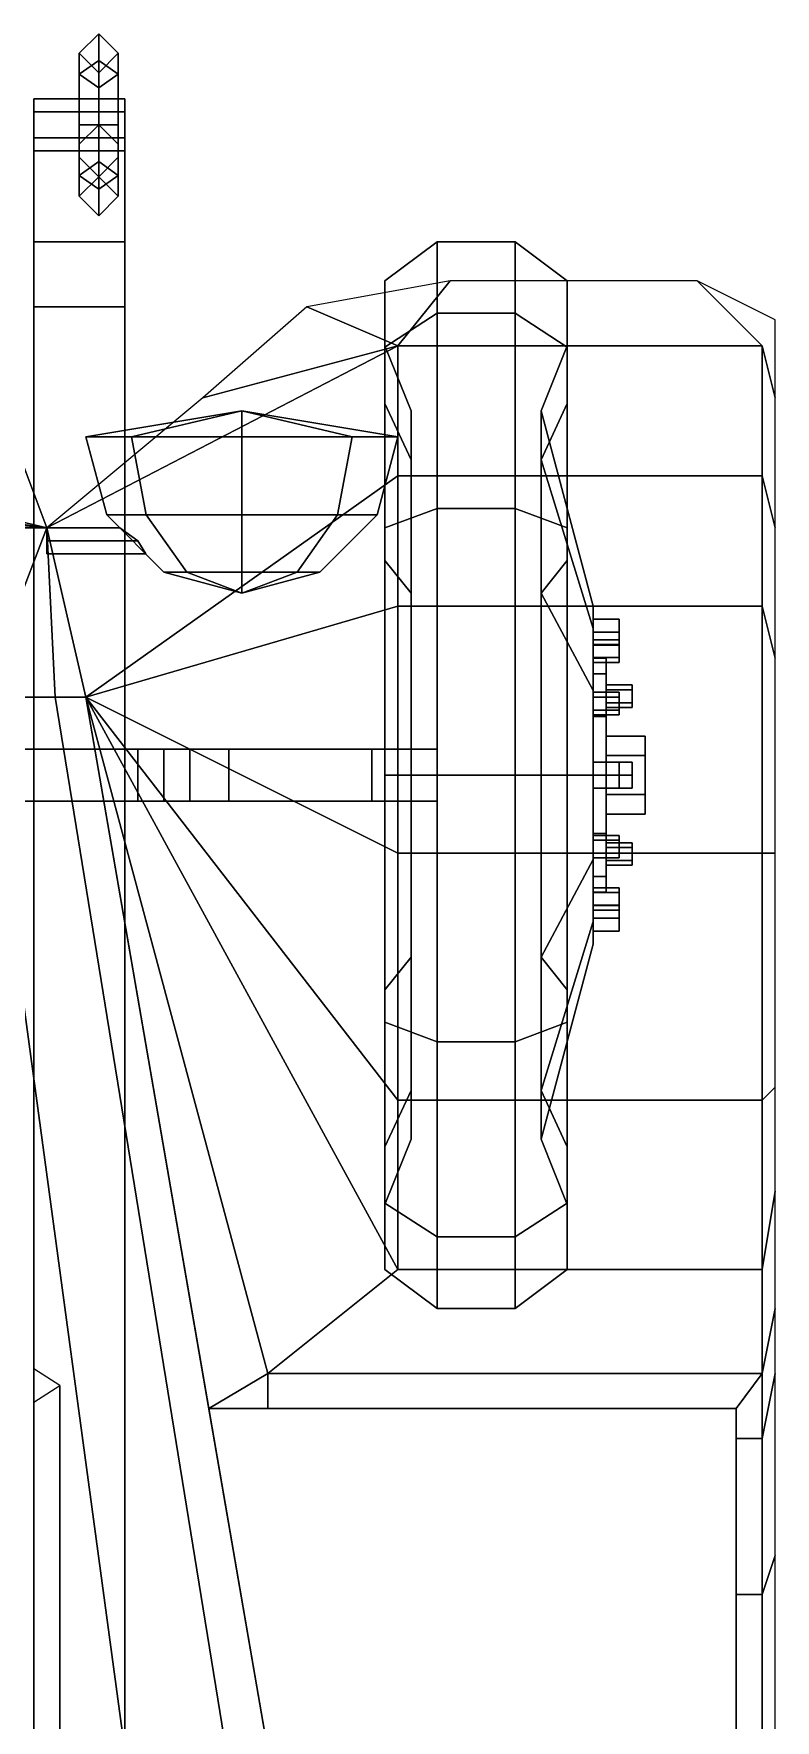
# Model space of a CAD drawing. Header units: millimetres. Extents: x -0.9 to 1, y -2.1 to 9.
# Drawn here: x 0.27 to 0.84, y 0.693 to 1.99 of the extents above; entities that cross this region are included whole.
import ezdxf

# ---------------------------------------------------------------- set-up
doc = ezdxf.new("R2010")
doc.units = ezdxf.units.MM
for name, color, linetype in [('fenders', 6, 'Continuous'), ('frame', 5, 'Continuous'), ('wheels', 2, 'Continuous')]:
    doc.layers.add(name, color=color, linetype=linetype)

msp = doc.modelspace()

# ---------------------------------------------------------------- linework, layer by layer
for points in [[(0.3451, 1.68, 0.8751), (0.31, 1.68, 0.96), (0.43, 1.7, 0.96)], [(0.31, 1.68, 0.96), (0.3451, 1.68, 1.0449), (0.43, 1.7, 0.96)], [(0.43, 1.68, 0.84), (0.3451, 1.68, 0.8751), (0.43, 1.7, 0.96)], [(0.3451, 1.68, 1.0449), (0.43, 1.68, 1.08), (0.43, 1.7, 0.96)], [(0.55, 1.68, 0.96), (0.5149, 1.68, 0.8751), (0.43, 1.7, 0.96)], [(0.5149, 1.68, 0.8751), (0.43, 1.68, 0.84), (0.43, 1.7, 0.96)], [(0.43, 1.68, 1.08), (0.5149, 1.68, 1.0449), (0.43, 1.7, 0.96)], [(0.5149, 1.68, 1.0449), (0.55, 1.68, 0.96), (0.43, 1.7, 0.96)], [(0.25, 1.69, 0.58), (0.25, 1.69, 0.68), (0.28, 1.61, 0.68), (0.28, 1.61, 0.58)], [(0.3261, 1.62, 0.96), (0.31, 1.68, 0.96), (0.3451, 1.68, 0.8751), (0.3565, 1.62, 0.8865)], [(0.3565, 1.62, 1.0335), (0.3451, 1.68, 1.0449), (0.31, 1.68, 0.96), (0.3261, 1.62, 0.96)], [(0.3565, 1.62, 0.8865), (0.3451, 1.68, 0.8751), (0.43, 1.68, 0.84), (0.43, 1.62, 0.8561)], [(0.43, 1.62, 1.0639), (0.43, 1.68, 1.08), (0.3451, 1.68, 1.0449), (0.3565, 1.62, 1.0335)], [(0.43, 1.62, 0.8561), (0.43, 1.68, 0.84), (0.5149, 1.68, 0.8751), (0.5035, 1.62, 0.8865)], [(0.5035, 1.62, 1.0335), (0.5149, 1.68, 1.0449), (0.43, 1.68, 1.08), (0.43, 1.62, 1.0639)], [(0.5035, 1.62, 0.8865), (0.5149, 1.68, 0.8751), (0.55, 1.68, 0.96), (0.5339, 1.62, 0.96)], [(0.5339, 1.62, 0.96), (0.55, 1.68, 0.96), (0.5149, 1.68, 1.0449), (0.5035, 1.62, 1.0335)], [(-0.28, 1.61, 0.58), (-0.07, 1.66, 0.58), (0.07, 1.66, 0.58), (0.28, 1.61, 0.58)], [(0.28, 1.61, 0.58), (0.07, 1.66, 0.58), (0.07, 1.64, 1.08), (0.28, 1.61, 1.08)], [(0.28, 1.61, 1.08), (0.07, 1.64, 1.08), (0.07, 1.63, 1.11), (0.28, 1.61, 1.08)], [(0.28, 1.61, 1.08), (0.07, 1.63, 1.11), (0.23, 1.48, 1.16), (0.28, 1.61, 1.08)], [(-0.31, 1.48, 0.58), (-0.28, 1.61, 0.58), (0.28, 1.61, 0.58), (0.31, 1.48, 0.58)], [(0.2866, 1.48, 1.1366), (0.28, 1.61, 1.08), (0.23, 1.48, 1.16), (0.2866, 1.48, 1.1366)], [(0.31, 1.48, 0.58), (0.28, 1.61, 0.58), (0.28, 1.61, 1.08), (0.31, 1.48, 1.08)], [(0.31, 1.48, 1.08), (0.28, 1.61, 1.08), (0.2866, 1.48, 1.1366), (0.31, 1.48, 1.08)], [(0.35, 1.6, 0.97), (0.3361, 1.61, 0.96), (0.28, 1.61, 0.96), (0.28, 1.6, 0.97)], [(0.3361, 1.61, 0.96), (0.35, 1.6, 0.95), (0.28, 1.6, 0.95), (0.28, 1.61, 0.96)], [(0.37, 1.5761, 0.96), (0.3261, 1.62, 0.96), (0.3565, 1.62, 0.8865), (0.3876, 1.5761, 0.9176)], [(0.3876, 1.5761, 1.0024), (0.3565, 1.62, 1.0335), (0.3261, 1.62, 0.96), (0.37, 1.5761, 0.96)], [(0.3876, 1.5761, 0.9176), (0.3565, 1.62, 0.8865), (0.43, 1.62, 0.8561), (0.43, 1.5761, 0.9)], [(0.43, 1.5761, 1.02), (0.43, 1.62, 1.0639), (0.3565, 1.62, 1.0335), (0.3876, 1.5761, 1.0024)], [(0.43, 1.5761, 0.9), (0.43, 1.62, 0.8561), (0.5035, 1.62, 0.8865), (0.4724, 1.5761, 0.9176)], [(0.4724, 1.5761, 1.0024), (0.5035, 1.62, 1.0335), (0.43, 1.62, 1.0639), (0.43, 1.5761, 1.02)], [(0.4724, 1.5761, 0.9176), (0.5035, 1.62, 0.8865), (0.5339, 1.62, 0.96), (0.49, 1.5761, 0.96)], [(0.49, 1.5761, 0.96), (0.5339, 1.62, 0.96), (0.5035, 1.62, 1.0335), (0.4724, 1.5761, 1.0024)], [(0.3561, 1.59, 0.96), (0.35, 1.6, 0.97), (0.28, 1.6, 0.97), (0.28, 1.59, 0.96)], [(0.35, 1.6, 0.95), (0.3561, 1.59, 0.96), (0.28, 1.59, 0.96), (0.28, 1.6, 0.95)], [(0.43, 1.56, 0.96), (0.37, 1.5761, 0.96), (0.3876, 1.5761, 0.9176), (0.43, 1.56, 0.96)], [(0.43, 1.56, 0.96), (0.3876, 1.5761, 1.0024), (0.37, 1.5761, 0.96), (0.43, 1.56, 0.96)], [(0.43, 1.56, 0.96), (0.3876, 1.5761, 0.9176), (0.43, 1.5761, 0.9), (0.43, 1.56, 0.96)], [(0.43, 1.56, 0.96), (0.43, 1.5761, 1.02), (0.3876, 1.5761, 1.0024), (0.43, 1.56, 0.96)], [(0.43, 1.56, 0.96), (0.43, 1.5761, 0.9), (0.4724, 1.5761, 0.9176), (0.43, 1.56, 0.96)], [(0.43, 1.56, 0.96), (0.4724, 1.5761, 0.9176), (0.49, 1.5761, 0.96), (0.43, 1.56, 0.96)], [(0.43, 1.56, 0.96), (0.49, 1.5761, 0.96), (0.4724, 1.5761, 1.0024), (0.43, 1.56, 0.96)], [(0.43, 1.56, 0.96), (0.4724, 1.5761, 1.0024), (0.43, 1.5761, 1.02), (0.43, 1.56, 0.96)], [(0.31, 1.48, 0.58), (0.45, 0.67, 0.58), (-0.45, 0.67, 0.58), (-0.31, 1.48, 0.58)], [(0.23, 1.48, 1.16), (-0.23, 1.48, 1.16), (-0.34, 0.67, 1.21), (0.34, 0.67, 1.21)], [(0.2866, 1.48, 1.1366), (0.23, 1.48, 1.16), (0.34, 0.67, 1.21), (0.4178, 0.67, 1.1778)], [(0.31, 1.48, 1.08), (0.2866, 1.48, 1.1366), (0.4178, 0.67, 1.1778), (0.45, 0.67, 1.1)], [(0.45, 0.67, 1.1), (0.45, 0.67, 0.58), (0.31, 1.48, 0.58), (0.31, 1.48, 1.08)], [(0.29, 0.9507, 0.6301), (0.27, 0.9636, 0.6454), (0.27, 0.1975, 1.2882), (0.29, 0.1847, 1.2729)], [(0.27, 0.9379, 0.6147), (0.29, 0.9507, 0.6301), (0.29, 0.1847, 1.2729), (0.27, 0.1718, 1.2575)]]:
    msp.add_3dface(points)
at = {"layer": 'fenders'}
for points in [[(0.48, 1.78, 0.79), (0.55, 1.75, 0.87), (0.55, 1.75, 0.87), (0.59, 1.8, 0.82)], [(0.59, 1.8, 0.82), (0.55, 1.75, 0.87), (0.83, 1.75, 0.87), (0.78, 1.8, 0.82)], [(0.84, 1.71, 0.83), (0.84, 1.77, 0.82), (0.78, 1.8, 0.82), (0.83, 1.75, 0.87)], [(0.4, 1.71, 0.75), (0.55, 1.75, 0.87), (0.55, 1.75, 0.87), (0.48, 1.78, 0.79)], [(0.28, 1.61, 0.58), (0.55, 1.75, 0.87), (0.55, 1.75, 0.87), (0.4, 1.71, 0.75)], [(0.28, 1.61, 0.58), (0.31, 1.48, 0.58), (0.55, 1.65, 0.94), (0.55, 1.75, 0.87)], [(0.55, 1.75, 0.87), (0.55, 1.65, 0.94), (0.83, 1.65, 0.94), (0.83, 1.75, 0.87)], [(0.84, 1.61, 0.89), (0.84, 1.71, 0.83), (0.83, 1.75, 0.87), (0.83, 1.65, 0.94)], [(0.31, 1.48, 0.58), (0.31, 1.48, 0.58), (0.55, 1.55, 0.97), (0.55, 1.65, 0.94)], [(0.55, 1.65, 0.94), (0.55, 1.55, 0.97), (0.83, 1.55, 0.97), (0.83, 1.65, 0.94)], [(0.84, 1.51, 0.92), (0.84, 1.61, 0.89), (0.83, 1.65, 0.94), (0.83, 1.55, 0.97)], [(0.31, 1.48, 0.58), (0.31, 1.48, 0.58), (0.55, 1.36, 0.97), (0.55, 1.55, 0.97)], [(0.55, 1.55, 0.97), (0.55, 1.36, 0.97), (0.83, 1.36, 0.97), (0.83, 1.55, 0.97)], [(0.84, 1.36, 0.92), (0.84, 1.51, 0.92), (0.83, 1.55, 0.97), (0.83, 1.36, 0.97)], [(0.31, 1.48, 0.58), (0.31, 1.48, 0.58), (0.55, 1.17, 0.91), (0.55, 1.36, 0.97)], [(0.31, 1.48, 0.58), (0.31, 1.48, 0.58), (0.55, 1.04, 0.78), (0.55, 1.17, 0.91)], [(0.31, 1.48, 0.58), (0.31, 1.48, 0.58), (0.45, 0.96, 0.65), (0.55, 1.04, 0.78)], [(0.31, 1.48, 0.58), (0.31, 1.48, 0.58), (0.4045, 0.9331, 0.58), (0.45, 0.96, 0.65)], [(0.55, 1.36, 0.97), (0.55, 1.17, 0.91), (0.83, 1.17, 0.91), (0.83, 1.36, 0.97)], [(0.84, 1.18, 0.85), (0.84, 1.36, 0.92), (0.83, 1.36, 0.97), (0.83, 1.17, 0.91)], [(0.84, 1.1, 0.77), (0.84, 1.18, 0.85), (0.83, 1.17, 0.91), (0.83, 1.04, 0.78)], [(0.55, 1.17, 0.91), (0.55, 1.04, 0.78), (0.83, 1.04, 0.78), (0.83, 1.17, 0.91)], [(0.84, 1.01, 0.64), (0.84, 1.1, 0.77), (0.83, 1.04, 0.78), (0.83, 0.96, 0.65)], [(0.55, 1.04, 0.78), (0.45, 0.96, 0.65), (0.83, 0.96, 0.65), (0.83, 1.04, 0.78)], [(0.84, 0.96, 0.51), (0.84, 1.01, 0.64), (0.83, 0.96, 0.65), (0.83, 0.91, 0.52)], [(0.4045, 0.9331, 0.58), (0.4045, 0.9331, 0.58), (0.45, 0.9331, 0.58), (0.45, 0.96, 0.65)], [(0.45, 0.96, 0.65), (0.45, 0.9331, 0.58), (0.81, 0.9331, 0.58), (0.83, 0.96, 0.65)], [(0.83, 0.91, 0.52), (0.83, 0.96, 0.65), (0.81, 0.9331, 0.58), (0.81, 0.91, 0.52)], [(0.84, 0.82, 0.38), (0.84, 0.96, 0.51), (0.83, 0.91, 0.52), (0.83, 0.79, 0.43)], [(0.4045, 0.9331, 0.58), (0.45, 0.67, 0.58), (0.81, 0.67, 0.58), (0.81, 0.9331, 0.58)], [(0.81, 0.9331, 0.58), (0.81, 0.67, 0.58), (0.81, 0.79, 0.43), (0.81, 0.91, 0.52)], [(0.81, 0.91, 0.52), (0.81, 0.79, 0.43), (0.83, 0.79, 0.43), (0.83, 0.91, 0.52)], [(0.84, 0.67, 0.38), (0.84, 0.82, 0.38), (0.83, 0.79, 0.43), (0.83, 0.67, 0.41)], [(0.81, 0.79, 0.43), (0.81, 0.67, 0.41), (0.83, 0.67, 0.41), (0.83, 0.79, 0.43)], [(0.81, 0.67, 0.58), (0.81, 0.67, 0.58), (0.81, 0.67, 0.41), (0.81, 0.79, 0.43)]]:
    msp.add_3dface(points, dxfattribs=at)
at = {"layer": 'frame'}
for points in [[(0.32, 1.99, 0.355), (0.305, 1.975, 0.355), (0.305, 1.9589, 0.3939), (0.32, 1.9695, 0.4045)], [(0.32, 1.9695, 0.3055), (0.305, 1.9589, 0.3161), (0.305, 1.975, 0.355), (0.32, 1.99, 0.355)], [(0.335, 1.975, 0.355), (0.32, 1.99, 0.355), (0.32, 1.9695, 0.4045), (0.335, 1.9589, 0.3939)], [(0.335, 1.9589, 0.3161), (0.32, 1.9695, 0.3055), (0.32, 1.99, 0.355), (0.335, 1.975, 0.355)], [(0.305, 1.975, 0.355), (0.32, 1.96, 0.355), (0.32, 1.9483, 0.3833), (0.305, 1.9589, 0.3939)], [(0.305, 1.9589, 0.3161), (0.32, 1.9483, 0.3267), (0.32, 1.96, 0.355), (0.305, 1.975, 0.355)], [(0.32, 1.96, 0.355), (0.335, 1.975, 0.355), (0.335, 1.9589, 0.3939), (0.32, 1.9483, 0.3833)], [(0.32, 1.9483, 0.3267), (0.335, 1.9589, 0.3161), (0.335, 1.975, 0.355), (0.32, 1.96, 0.355)], [(0.32, 1.9695, 0.4045), (0.305, 1.9589, 0.3939), (0.305, 1.92, 0.41), (0.32, 1.92, 0.425)], [(0.32, 1.92, 0.285), (0.305, 1.92, 0.3), (0.305, 1.9589, 0.3161), (0.32, 1.9695, 0.3055)], [(0.305, 1.9589, 0.3939), (0.32, 1.9483, 0.3833), (0.32, 1.92, 0.395), (0.305, 1.92, 0.41)], [(0.305, 1.92, 0.3), (0.32, 1.92, 0.315), (0.32, 1.9483, 0.3267), (0.305, 1.9589, 0.3161)], [(0.335, 1.9589, 0.3939), (0.32, 1.9695, 0.4045), (0.32, 1.92, 0.425), (0.335, 1.92, 0.41)], [(0.335, 1.92, 0.3), (0.32, 1.92, 0.285), (0.32, 1.9695, 0.3055), (0.335, 1.9589, 0.3161)], [(0.32, 1.9483, 0.3833), (0.335, 1.9589, 0.3939), (0.335, 1.92, 0.41), (0.32, 1.92, 0.395)], [(0.32, 1.92, 0.315), (0.335, 1.92, 0.3), (0.335, 1.9589, 0.3161), (0.32, 1.9483, 0.3267)], [(0.34, 1.91, 0.44), (0.27, 1.91, 0.44), (0.27, 1.94, 0.46), (0.34, 1.94, 0.46)], [(0.34, 1.94, 0.46), (0.27, 1.94, 0.46), (0.27, 1.94, 0.48), (0.34, 1.94, 0.48)], [(0.27, 1.94, 0.48), (0.27, 1.93, 0.5), (0.34, 1.93, 0.5), (0.34, 1.94, 0.48)], [(0.27, 1.94, 0.46), (0.27, 1.91, 0.44), (0.27, 1.93, 0.5), (0.27, 1.94, 0.48)], [(0.34, 1.94, 0.48), (0.34, 1.93, 0.5), (0.34, 1.91, 0.44), (0.34, 1.94, 0.46)], [(0.27, 1.93, 0.5), (0.27, 1.9, 0.53), (0.34, 1.9, 0.53), (0.34, 1.93, 0.5)], [(0.27, 1.91, 0.44), (0.27, 1.83, 0.42), (0.27, 1.9, 0.53), (0.27, 1.93, 0.5)], [(0.32, 1.92, 0.425), (0.305, 1.92, 0.41), (0.305, 1.8811, 0.3939), (0.32, 1.8705, 0.4045)], [(0.305, 1.92, 0.41), (0.32, 1.92, 0.395), (0.32, 1.8917, 0.3833), (0.305, 1.8811, 0.3939)], [(0.32, 1.8705, 0.3055), (0.305, 1.8811, 0.3161), (0.305, 1.92, 0.3), (0.32, 1.92, 0.285)], [(0.305, 1.8811, 0.3161), (0.32, 1.8917, 0.3267), (0.32, 1.92, 0.315), (0.305, 1.92, 0.3)], [(0.32, 1.92, 0.425), (0.305, 1.905, 0.4038), (0.305, 1.905, 0.44), (0.32, 1.92, 0.45)], [(0.335, 1.92, 0.41), (0.32, 1.92, 0.425), (0.32, 1.8705, 0.4045), (0.335, 1.8811, 0.3939)], [(0.32, 1.92, 0.395), (0.335, 1.92, 0.41), (0.335, 1.8811, 0.3939), (0.32, 1.8917, 0.3833)], [(0.335, 1.8811, 0.3161), (0.32, 1.8705, 0.3055), (0.32, 1.92, 0.285), (0.335, 1.92, 0.3)], [(0.32, 1.8917, 0.3267), (0.335, 1.8811, 0.3161), (0.335, 1.92, 0.3), (0.32, 1.92, 0.315)], [(0.335, 1.905, 0.4038), (0.32, 1.92, 0.425), (0.32, 1.92, 0.45), (0.335, 1.905, 0.44)], [(0.34, 1.93, 0.5), (0.34, 1.9, 0.53), (0.34, 1.83, 0.42), (0.34, 1.91, 0.44)], [(0.34, 1.83, 0.42), (0.27, 1.83, 0.42), (0.27, 1.91, 0.44), (0.34, 1.91, 0.44)], [(0.27, 1.83, 0.42), (0.27, 1.78, 0.45), (0.27, 1.78, 0.58), (0.27, 1.9, 0.53)], [(0.27, 1.9, 0.53), (0.27, 1.78, 0.58), (0.34, 1.78, 0.58), (0.34, 1.9, 0.53)], [(0.305, 1.905, 0.4038), (0.305, 1.895, 0.3996), (0.305, 1.895, 0.44), (0.305, 1.905, 0.44)], [(0.305, 1.895, 0.3996), (0.32, 1.88, 0.4084), (0.32, 1.88, 0.435), (0.305, 1.895, 0.44)], [(0.32, 1.88, 0.4084), (0.335, 1.895, 0.3996), (0.335, 1.895, 0.44), (0.32, 1.88, 0.435)], [(0.335, 1.895, 0.3996), (0.335, 1.905, 0.4038), (0.335, 1.905, 0.44), (0.335, 1.895, 0.44)], [(0.34, 1.9, 0.53), (0.34, 1.78, 0.58), (0.34, 1.78, 0.45), (0.34, 1.83, 0.42)], [(0.305, 1.8811, 0.3939), (0.32, 1.8917, 0.3833), (0.32, 1.88, 0.355), (0.305, 1.865, 0.355)], [(0.305, 1.865, 0.355), (0.32, 1.88, 0.355), (0.32, 1.8917, 0.3267), (0.305, 1.8811, 0.3161)], [(0.32, 1.8705, 0.4045), (0.305, 1.8811, 0.3939), (0.305, 1.865, 0.355), (0.32, 1.85, 0.355)], [(0.32, 1.85, 0.355), (0.305, 1.865, 0.355), (0.305, 1.8811, 0.3161), (0.32, 1.8705, 0.3055)], [(0.32, 1.8917, 0.3833), (0.335, 1.8811, 0.3939), (0.335, 1.865, 0.355), (0.32, 1.88, 0.355)], [(0.32, 1.88, 0.355), (0.335, 1.865, 0.355), (0.335, 1.8811, 0.3161), (0.32, 1.8917, 0.3267)], [(0.335, 1.8811, 0.3939), (0.32, 1.8705, 0.4045), (0.32, 1.85, 0.355), (0.335, 1.865, 0.355)], [(0.335, 1.865, 0.355), (0.32, 1.85, 0.355), (0.32, 1.8705, 0.3055), (0.335, 1.8811, 0.3161)], [(0.34, 1.78, 0.45), (0.27, 1.78, 0.45), (0.27, 1.83, 0.42), (0.34, 1.83, 0.42)], [(0.34, 0.26, 0.45), (0.27, 0.26, 0.45), (0.27, 1.78, 0.45), (0.34, 1.78, 0.45)], [(0.27, 1.78, 0.58), (0.27, 0.26, 0.58), (0.34, 0.26, 0.58), (0.34, 1.78, 0.58)], [(0.27, 1.78, 0.45), (0.27, 0.26, 0.45), (0.27, 0.26, 0.58), (0.27, 1.78, 0.58)], [(0.34, 1.78, 0.58), (0.34, 0.26, 0.58), (0.34, 0.26, 0.45), (0.34, 1.78, 0.45)], [(-0.39, 1.44, 0.28), (-0.37, 1.44, 0.32), (0.37, 1.44, 0.32), (0.39, 1.44, 0.28)], [(0.39, 1.4, 0.28), (-0.39, 1.4, 0.28), (-0.39, 1.44, 0.28), (0.39, 1.44, 0.28)], [(0.37, 1.44, 0.32), (-0.37, 1.44, 0.32), (-0.37, 1.4, 0.32), (0.37, 1.4, 0.32)], [(0.42, 1.4, 0.56), (0.34, 1.4, 0.5), (0.34, 1.44, 0.5), (0.42, 1.44, 0.56)], [(0.42, 1.44, 0.56), (0.34, 1.44, 0.5), (0.34, 1.44, 0.61), (0.35, 1.44, 0.63)], [(0.35, 1.44, 0.63), (0.34, 1.44, 0.61), (0.34, 1.4, 0.61), (0.35, 1.4, 0.63)], [(0.58, 1.44, 0.62), (0.35, 1.44, 0.63), (0.35, 1.4, 0.63), (0.58, 1.4, 0.62)], [(0.53, 1.44, 0.57), (0.42, 1.44, 0.56), (0.35, 1.44, 0.63), (0.58, 1.44, 0.62)], [(0.37, 1.4, 0.32), (0.53, 1.4, 0.47), (0.53, 1.44, 0.47), (0.37, 1.44, 0.32)], [(0.37, 1.44, 0.32), (0.53, 1.44, 0.47), (0.58, 1.44, 0.46), (0.39, 1.44, 0.28)], [(0.39, 1.44, 0.28), (0.58, 1.44, 0.46), (0.58, 1.4, 0.46), (0.39, 1.4, 0.28)], [(0.53, 1.4, 0.57), (0.42, 1.4, 0.56), (0.42, 1.44, 0.56), (0.53, 1.44, 0.57)], [(0.53, 1.4, 0.47), (0.53, 1.4, 0.57), (0.53, 1.44, 0.57), (0.53, 1.44, 0.47)], [(0.53, 1.44, 0.47), (0.53, 1.44, 0.57), (0.58, 1.44, 0.62), (0.58, 1.44, 0.46)], [(0.58, 1.44, 0.46), (0.58, 1.44, 0.62), (0.58, 1.4, 0.62), (0.58, 1.4, 0.46)], [(0.37, 1.4, 0.32), (-0.37, 1.4, 0.32), (-0.39, 1.4, 0.28), (0.39, 1.4, 0.28)], [(0.34, 1.4, 0.61), (0.34, 1.4, 0.5), (0.42, 1.4, 0.56), (0.35, 1.4, 0.63)], [(0.35, 1.4, 0.63), (0.42, 1.4, 0.56), (0.53, 1.4, 0.57), (0.58, 1.4, 0.62)], [(0.58, 1.4, 0.46), (0.53, 1.4, 0.47), (0.37, 1.4, 0.32), (0.39, 1.4, 0.28)], [(0.58, 1.4, 0.62), (0.53, 1.4, 0.57), (0.53, 1.4, 0.47), (0.58, 1.4, 0.46)]]:
    msp.add_3dface(points, dxfattribs=at)
at = {"layer": 'wheels'}
for points in [[(0.58, 1.7751, 0.595), (0.58, 1.83, 0.39), (0.54, 1.8, 0.39), (0.54, 1.7491, 0.58)], [(0.58, 1.83, 0.39), (0.58, 1.7751, 0.185), (0.54, 1.7491, 0.2), (0.54, 1.8, 0.39)], [(0.58, 1.83, 0.39), (0.58, 1.7751, 0.595), (0.64, 1.7751, 0.595), (0.64, 1.83, 0.39)], [(0.58, 1.7751, 0.185), (0.58, 1.83, 0.39), (0.64, 1.83, 0.39), (0.64, 1.7751, 0.185)], [(0.64, 1.83, 0.39), (0.64, 1.7751, 0.595), (0.68, 1.7491, 0.58), (0.68, 1.8, 0.39)], [(0.64, 1.7751, 0.185), (0.64, 1.83, 0.39), (0.68, 1.8, 0.39), (0.68, 1.7491, 0.2)], [(0.54, 1.7491, 0.58), (0.54, 1.8, 0.39), (0.54, 1.75, 0.39), (0.54, 1.7058, 0.555)], [(0.54, 1.8, 0.39), (0.54, 1.7491, 0.2), (0.54, 1.7058, 0.225), (0.54, 1.75, 0.39)], [(0.68, 1.8, 0.39), (0.68, 1.7491, 0.58), (0.68, 1.7058, 0.555), (0.68, 1.75, 0.39)], [(0.68, 1.7491, 0.2), (0.68, 1.8, 0.39), (0.68, 1.75, 0.39), (0.68, 1.7058, 0.225)], [(0.58, 1.7751, 0.185), (0.58, 1.625, 0.0349), (0.54, 1.61, 0.0609), (0.54, 1.7491, 0.2)], [(0.58, 1.625, 0.7451), (0.58, 1.7751, 0.595), (0.54, 1.7491, 0.58), (0.54, 1.61, 0.7191)], [(0.58, 1.625, 0.0349), (0.58, 1.7751, 0.185), (0.64, 1.7751, 0.185), (0.64, 1.625, 0.0349)], [(0.58, 1.7751, 0.595), (0.58, 1.625, 0.7451), (0.64, 1.625, 0.7451), (0.64, 1.7751, 0.595)], [(0.64, 1.625, 0.0349), (0.64, 1.7751, 0.185), (0.68, 1.7491, 0.2), (0.68, 1.61, 0.0609)], [(0.64, 1.7751, 0.595), (0.64, 1.625, 0.7451), (0.68, 1.61, 0.7191), (0.68, 1.7491, 0.58)], [(0.54, 1.7058, 0.555), (0.54, 1.75, 0.39), (0.56, 1.7, 0.39), (0.56, 1.6625, 0.53)], [(0.54, 1.75, 0.39), (0.54, 1.7058, 0.225), (0.56, 1.6625, 0.25), (0.56, 1.7, 0.39)], [(0.54, 1.7491, 0.2), (0.54, 1.61, 0.0609), (0.54, 1.585, 0.1042), (0.54, 1.7058, 0.225)], [(0.54, 1.61, 0.7191), (0.54, 1.7491, 0.58), (0.54, 1.7058, 0.555), (0.54, 1.585, 0.6758)], [(0.68, 1.75, 0.39), (0.68, 1.7058, 0.555), (0.66, 1.6625, 0.53), (0.66, 1.7, 0.39)], [(0.68, 1.7058, 0.225), (0.68, 1.75, 0.39), (0.66, 1.7, 0.39), (0.66, 1.6625, 0.25)], [(0.68, 1.61, 0.0609), (0.68, 1.7491, 0.2), (0.68, 1.7058, 0.225), (0.68, 1.585, 0.1042)], [(0.68, 1.7491, 0.58), (0.68, 1.61, 0.7191), (0.68, 1.585, 0.6758), (0.68, 1.7058, 0.555)], [(0.54, 1.7058, 0.225), (0.54, 1.585, 0.1042), (0.56, 1.56, 0.1475), (0.56, 1.6625, 0.25)], [(0.54, 1.585, 0.6758), (0.54, 1.7058, 0.555), (0.56, 1.6625, 0.53), (0.56, 1.56, 0.6325)], [(0.56, 1.7, 0.39), (0.56, 1.6625, 0.25), (0.56, 1.56, 0.1475), (0.56, 1.6625, 0.53)], [(0.68, 1.585, 0.1042), (0.68, 1.7058, 0.225), (0.66, 1.6625, 0.25), (0.66, 1.56, 0.1475)], [(0.68, 1.7058, 0.555), (0.68, 1.585, 0.6758), (0.66, 1.56, 0.6325), (0.66, 1.6625, 0.53)], [(0.66, 1.7, 0.39), (0.66, 1.6625, 0.53), (0.7, 1.5326, 0.455), (0.7, 1.55, 0.39)], [(0.66, 1.6625, 0.25), (0.66, 1.7, 0.39), (0.7, 1.55, 0.39), (0.7, 1.5326, 0.325)], [(0.56, 1.6625, 0.53), (0.56, 1.56, 0.1475), (0.56, 1.42, 0.11), (0.56, 1.56, 0.6325)], [(0.66, 1.56, 0.1475), (0.66, 1.6625, 0.25), (0.7, 1.5326, 0.325), (0.7, 1.485, 0.2774)], [(0.66, 1.6625, 0.53), (0.66, 1.56, 0.6325), (0.7, 1.485, 0.5026), (0.7, 1.5326, 0.455)], [(0.58, 1.625, 0.0349), (0.58, 1.42, -0.02), (0.54, 1.42, 0.01), (0.54, 1.61, 0.0609)], [(0.58, 1.42, 0.8), (0.58, 1.625, 0.7451), (0.54, 1.61, 0.7191), (0.54, 1.42, 0.77)], [(0.58, 1.42, -0.02), (0.58, 1.625, 0.0349), (0.64, 1.625, 0.0349), (0.64, 1.42, -0.02)], [(0.58, 1.625, 0.7451), (0.58, 1.42, 0.8), (0.64, 1.42, 0.8), (0.64, 1.625, 0.7451)], [(0.64, 1.42, -0.02), (0.64, 1.625, 0.0349), (0.68, 1.61, 0.0609), (0.68, 1.42, 0.01)], [(0.64, 1.625, 0.7451), (0.64, 1.42, 0.8), (0.68, 1.42, 0.77), (0.68, 1.61, 0.7191)], [(0.54, 1.61, 0.0609), (0.54, 1.42, 0.01), (0.54, 1.42, 0.06), (0.54, 1.585, 0.1042)], [(0.54, 1.42, 0.77), (0.54, 1.61, 0.7191), (0.54, 1.585, 0.6758), (0.54, 1.42, 0.72)], [(0.68, 1.42, 0.01), (0.68, 1.61, 0.0609), (0.68, 1.585, 0.1042), (0.68, 1.42, 0.06)], [(0.68, 1.61, 0.7191), (0.68, 1.42, 0.77), (0.68, 1.42, 0.72), (0.68, 1.585, 0.6758)], [(0.54, 1.585, 0.1042), (0.54, 1.42, 0.06), (0.56, 1.42, 0.11), (0.56, 1.56, 0.1475)], [(0.54, 1.42, 0.72), (0.54, 1.585, 0.6758), (0.56, 1.56, 0.6325), (0.56, 1.42, 0.67)], [(0.68, 1.42, 0.06), (0.68, 1.585, 0.1042), (0.66, 1.56, 0.1475), (0.66, 1.42, 0.11)], [(0.68, 1.585, 0.6758), (0.68, 1.42, 0.72), (0.66, 1.42, 0.67), (0.66, 1.56, 0.6325)], [(0.56, 1.56, 0.6325), (0.56, 1.42, 0.11), (0.56, 1.28, 0.1475), (0.56, 1.42, 0.67)], [(0.66, 1.42, 0.11), (0.66, 1.56, 0.1475), (0.7, 1.485, 0.2774), (0.7, 1.42, 0.26)], [(0.66, 1.56, 0.6325), (0.66, 1.42, 0.67), (0.7, 1.42, 0.52), (0.7, 1.485, 0.5026)], [(0.7, 1.54, 0.39), (0.7, 1.55, 0.39), (0.7, 1.5326, 0.455), (0.7, 1.5239, 0.45)], [(0.7, 1.5239, 0.33), (0.7, 1.5326, 0.325), (0.7, 1.55, 0.39), (0.7, 1.54, 0.39)], [(0.7, 1.54, 0.39), (0.7, 1.53, 0.4), (0.72, 1.53, 0.4), (0.72, 1.54, 0.39)], [(0.7, 1.53, 0.4), (0.7, 1.54, 0.39), (0.7, 1.5239, 0.45), (0.7, 1.5203, 0.4363)], [(0.7, 1.53, 0.38), (0.7, 1.54, 0.39), (0.72, 1.54, 0.39), (0.72, 1.53, 0.38)], [(0.7, 1.5203, 0.3437), (0.7, 1.5239, 0.33), (0.7, 1.54, 0.39), (0.7, 1.53, 0.38)], [(0.7, 1.48, 0.2861), (0.7, 1.485, 0.2774), (0.7, 1.5326, 0.325), (0.7, 1.5239, 0.33)], [(0.7, 1.5239, 0.45), (0.7, 1.5326, 0.455), (0.7, 1.485, 0.5026), (0.7, 1.48, 0.4939)], [(0.72, 1.52, 0.39), (0.72, 1.53, 0.38), (0.72, 1.54, 0.39), (0.72, 1.53, 0.4)], [(0.7, 1.53, 0.4), (0.7, 1.52, 0.39), (0.72, 1.52, 0.39), (0.72, 1.53, 0.4)], [(0.7, 1.52, 0.39), (0.7, 1.53, 0.4), (0.7, 1.5203, 0.4363), (0.7, 1.5066, 0.44)], [(0.7, 1.52, 0.39), (0.7, 1.53, 0.38), (0.72, 1.53, 0.38), (0.72, 1.52, 0.39)], [(0.7, 1.5066, 0.34), (0.7, 1.5203, 0.3437), (0.7, 1.53, 0.38), (0.7, 1.52, 0.39)], [(0.7, 1.5239, 0.33), (0.7, 1.5203, 0.3437), (0.72, 1.5203, 0.3437), (0.72, 1.5239, 0.33)], [(0.7, 1.5103, 0.3263), (0.7, 1.5239, 0.33), (0.72, 1.5239, 0.33), (0.72, 1.5103, 0.3263)], [(0.7, 1.4837, 0.2997), (0.7, 1.48, 0.2861), (0.7, 1.5239, 0.33), (0.7, 1.5103, 0.3263)], [(0.7, 1.5239, 0.45), (0.7, 1.5103, 0.4537), (0.72, 1.5103, 0.4537), (0.72, 1.5239, 0.45)], [(0.7, 1.5203, 0.4363), (0.7, 1.5239, 0.45), (0.72, 1.5239, 0.45), (0.72, 1.5203, 0.4363)], [(0.7, 1.5103, 0.4537), (0.7, 1.5239, 0.45), (0.7, 1.48, 0.4939), (0.7, 1.4837, 0.4803)], [(0.7, 1.5203, 0.3437), (0.7, 1.5066, 0.34), (0.72, 1.5066, 0.34), (0.72, 1.5203, 0.3437)], [(0.7, 1.5066, 0.44), (0.7, 1.5203, 0.4363), (0.72, 1.5203, 0.4363), (0.72, 1.5066, 0.44)], [(0.7, 1.51, 0.39), (0.7, 1.52, 0.39), (0.7, 1.5066, 0.44), (0.7, 1.4979, 0.435)], [(0.7, 1.4979, 0.345), (0.7, 1.5066, 0.34), (0.7, 1.52, 0.39), (0.7, 1.51, 0.39)], [(0.72, 1.5066, 0.34), (0.72, 1.5103, 0.3263), (0.72, 1.5239, 0.33), (0.72, 1.5203, 0.3437)], [(0.72, 1.5066, 0.44), (0.72, 1.5203, 0.4363), (0.72, 1.5239, 0.45), (0.72, 1.5103, 0.4537)], [(0.7, 1.5066, 0.34), (0.7, 1.5103, 0.3263), (0.72, 1.5103, 0.3263), (0.72, 1.5066, 0.34)], [(0.7, 1.47, 0.3034), (0.7, 1.4837, 0.2997), (0.7, 1.5103, 0.3263), (0.7, 1.5066, 0.34)], [(0.7, 1.5103, 0.4537), (0.7, 1.5066, 0.44), (0.72, 1.5066, 0.44), (0.72, 1.5103, 0.4537)], [(0.7, 1.5066, 0.44), (0.7, 1.5103, 0.4537), (0.7, 1.4837, 0.4803), (0.7, 1.47, 0.4766)], [(0.7, 1.51, 0.39), (0.7, 1.4979, 0.435), (0.71, 1.4979, 0.435), (0.71, 1.51, 0.39)], [(0.7, 1.4979, 0.345), (0.7, 1.51, 0.39), (0.71, 1.51, 0.39), (0.71, 1.4979, 0.345)], [(0.7, 1.465, 0.3121), (0.7, 1.47, 0.3034), (0.7, 1.5066, 0.34), (0.7, 1.4979, 0.345)], [(0.7, 1.4979, 0.435), (0.7, 1.5066, 0.44), (0.7, 1.47, 0.4766), (0.7, 1.465, 0.4679)], [(0.71, 1.51, 0.39), (0.71, 1.4856, 0.4163), (0.71, 1.472, 0.42), (0.71, 1.45, 0.39)], [(0.71, 1.51, 0.39), (0.71, 1.4979, 0.435), (0.71, 1.4893, 0.43), (0.71, 1.4856, 0.4163)], [(0.71, 1.4856, 0.3637), (0.71, 1.51, 0.39), (0.71, 1.45, 0.39), (0.71, 1.472, 0.36)], [(0.71, 1.4979, 0.345), (0.71, 1.51, 0.39), (0.71, 1.4856, 0.3637), (0.71, 1.4893, 0.35)], [(0.7, 1.465, 0.3121), (0.7, 1.4979, 0.345), (0.71, 1.4979, 0.345), (0.71, 1.465, 0.3121)], [(0.7, 1.4979, 0.435), (0.7, 1.465, 0.4679), (0.71, 1.465, 0.4679), (0.71, 1.4979, 0.435)], [(0.71, 1.465, 0.3121), (0.71, 1.4979, 0.345), (0.71, 1.4893, 0.35), (0.71, 1.4756, 0.3463)], [(0.71, 1.4979, 0.435), (0.71, 1.465, 0.4679), (0.71, 1.4756, 0.4337), (0.71, 1.4893, 0.43)], [(0.7, 1.42, 0.27), (0.7, 1.42, 0.26), (0.7, 1.485, 0.2774), (0.7, 1.48, 0.2861)], [(0.7, 1.48, 0.4939), (0.7, 1.485, 0.5026), (0.7, 1.42, 0.52), (0.7, 1.42, 0.51)], [(0.7, 1.4837, 0.2997), (0.7, 1.47, 0.3034), (0.72, 1.47, 0.3034), (0.72, 1.4837, 0.2997)], [(0.7, 1.48, 0.2861), (0.7, 1.4837, 0.2997), (0.72, 1.4837, 0.2997), (0.72, 1.48, 0.2861)], [(0.7, 1.47, 0.4766), (0.7, 1.4837, 0.4803), (0.72, 1.4837, 0.4803), (0.72, 1.47, 0.4766)], [(0.7, 1.4837, 0.4803), (0.7, 1.48, 0.4939), (0.72, 1.48, 0.4939), (0.72, 1.4837, 0.4803)], [(0.7, 1.4663, 0.2897), (0.7, 1.48, 0.2861), (0.72, 1.48, 0.2861), (0.72, 1.4663, 0.2897)], [(0.7, 1.43, 0.28), (0.7, 1.42, 0.27), (0.7, 1.48, 0.2861), (0.7, 1.4663, 0.2897)], [(0.7, 1.48, 0.4939), (0.7, 1.4663, 0.4903), (0.72, 1.4663, 0.4903), (0.72, 1.48, 0.4939)], [(0.7, 1.4663, 0.4903), (0.7, 1.48, 0.4939), (0.7, 1.42, 0.51), (0.7, 1.43, 0.5)], [(0.71, 1.4756, 0.3463), (0.71, 1.4893, 0.35), (0.73, 1.4893, 0.35), (0.73, 1.4756, 0.3463)], [(0.71, 1.4893, 0.35), (0.71, 1.4856, 0.3637), (0.73, 1.4856, 0.3637), (0.73, 1.4893, 0.35)], [(0.71, 1.4856, 0.4163), (0.71, 1.4893, 0.43), (0.73, 1.4893, 0.43), (0.73, 1.4856, 0.4163)], [(0.71, 1.4893, 0.43), (0.71, 1.4756, 0.4337), (0.73, 1.4756, 0.4337), (0.73, 1.4893, 0.43)], [(0.71, 1.4856, 0.3637), (0.71, 1.472, 0.36), (0.73, 1.472, 0.36), (0.73, 1.4856, 0.3637)], [(0.71, 1.472, 0.42), (0.71, 1.4856, 0.4163), (0.73, 1.4856, 0.4163), (0.73, 1.472, 0.42)], [(0.72, 1.47, 0.3034), (0.72, 1.4663, 0.2897), (0.72, 1.48, 0.2861), (0.72, 1.4837, 0.2997)], [(0.72, 1.47, 0.4766), (0.72, 1.4837, 0.4803), (0.72, 1.48, 0.4939), (0.72, 1.4663, 0.4903)], [(0.73, 1.4856, 0.3637), (0.73, 1.472, 0.36), (0.73, 1.4756, 0.3463), (0.73, 1.4893, 0.35)], [(0.73, 1.4756, 0.4337), (0.73, 1.472, 0.42), (0.73, 1.4856, 0.4163), (0.73, 1.4893, 0.43)], [(0.7, 1.47, 0.3034), (0.7, 1.4663, 0.2897), (0.72, 1.4663, 0.2897), (0.72, 1.47, 0.3034)], [(0.7, 1.42, 0.3), (0.7, 1.42, 0.29), (0.7, 1.47, 0.3034), (0.7, 1.465, 0.3121)], [(0.7, 1.42, 0.29), (0.7, 1.43, 0.28), (0.7, 1.4663, 0.2897), (0.7, 1.47, 0.3034)], [(0.7, 1.4663, 0.4903), (0.7, 1.47, 0.4766), (0.72, 1.47, 0.4766), (0.72, 1.4663, 0.4903)], [(0.7, 1.465, 0.4679), (0.7, 1.47, 0.4766), (0.7, 1.42, 0.49), (0.7, 1.42, 0.48)], [(0.7, 1.47, 0.4766), (0.7, 1.4663, 0.4903), (0.7, 1.43, 0.5), (0.7, 1.42, 0.49)], [(0.71, 1.465, 0.3121), (0.71, 1.4756, 0.3463), (0.71, 1.472, 0.36), (0.71, 1.435, 0.364)], [(0.71, 1.472, 0.36), (0.71, 1.4756, 0.3463), (0.73, 1.4756, 0.3463), (0.73, 1.472, 0.36)], [(0.71, 1.4756, 0.4337), (0.71, 1.465, 0.4679), (0.71, 1.435, 0.416), (0.71, 1.472, 0.42)], [(0.71, 1.4756, 0.4337), (0.71, 1.472, 0.42), (0.73, 1.472, 0.42), (0.73, 1.4756, 0.4337)], [(0.71, 1.472, 0.42), (0.71, 1.435, 0.416), (0.71, 1.435, 0.416), (0.71, 1.45, 0.39)], [(0.71, 1.472, 0.36), (0.71, 1.45, 0.39), (0.71, 1.45, 0.39), (0.71, 1.435, 0.364)], [(0.7, 1.42, 0.3), (0.7, 1.465, 0.3121), (0.71, 1.465, 0.3121), (0.71, 1.42, 0.3)], [(0.7, 1.465, 0.4679), (0.7, 1.42, 0.48), (0.71, 1.42, 0.48), (0.71, 1.465, 0.4679)], [(0.71, 1.43, 0.32), (0.71, 1.465, 0.3121), (0.71, 1.435, 0.364), (0.71, 1.42, 0.33)], [(0.71, 1.42, 0.3), (0.71, 1.465, 0.3121), (0.71, 1.43, 0.32), (0.71, 1.42, 0.31)], [(0.71, 1.465, 0.4679), (0.71, 1.42, 0.48), (0.71, 1.42, 0.47), (0.71, 1.43, 0.46)], [(0.71, 1.465, 0.4679), (0.71, 1.43, 0.46), (0.71, 1.42, 0.45), (0.71, 1.435, 0.416)], [(0.71, 1.45, 0.39), (0.71, 1.435, 0.416), (0.74, 1.435, 0.416), (0.74, 1.45, 0.39)], [(0.71, 1.435, 0.364), (0.71, 1.45, 0.39), (0.74, 1.45, 0.39), (0.74, 1.435, 0.364)], [(0.74, 1.435, 0.416), (0.74, 1.405, 0.416), (0.74, 1.39, 0.39), (0.74, 1.45, 0.39)], [(0.74, 1.45, 0.39), (0.74, 1.39, 0.39), (0.74, 1.405, 0.364), (0.74, 1.435, 0.364)], [(0.7, 1.43, 0.28), (0.7, 1.42, 0.29), (0.72, 1.42, 0.29), (0.72, 1.43, 0.28)], [(0.7, 1.42, 0.27), (0.7, 1.43, 0.28), (0.72, 1.43, 0.28), (0.72, 1.42, 0.27)], [(0.7, 1.43, 0.5), (0.7, 1.42, 0.51), (0.72, 1.42, 0.51), (0.72, 1.43, 0.5)], [(0.7, 1.42, 0.49), (0.7, 1.43, 0.5), (0.72, 1.43, 0.5), (0.72, 1.42, 0.49)], [(0.71, 1.405, 0.364), (0.71, 1.435, 0.364), (0.74, 1.435, 0.364), (0.74, 1.405, 0.364)], [(0.71, 1.42, 0.33), (0.71, 1.435, 0.364), (0.71, 1.435, 0.364), (0.71, 1.405, 0.364)], [(0.71, 1.435, 0.416), (0.71, 1.405, 0.416), (0.74, 1.405, 0.416), (0.74, 1.435, 0.416)], [(0.71, 1.42, 0.45), (0.71, 1.405, 0.416), (0.71, 1.405, 0.416), (0.71, 1.435, 0.416)], [(0.71, 1.42, 0.31), (0.71, 1.43, 0.32), (0.73, 1.43, 0.32), (0.73, 1.42, 0.31)], [(0.71, 1.43, 0.32), (0.71, 1.42, 0.33), (0.73, 1.42, 0.33), (0.73, 1.43, 0.32)], [(0.71, 1.42, 0.45), (0.71, 1.43, 0.46), (0.73, 1.43, 0.46), (0.73, 1.42, 0.45)], [(0.71, 1.43, 0.46), (0.71, 1.42, 0.47), (0.73, 1.42, 0.47), (0.73, 1.43, 0.46)], [(0.72, 1.42, 0.29), (0.72, 1.41, 0.28), (0.72, 1.42, 0.27), (0.72, 1.43, 0.28)], [(0.72, 1.42, 0.49), (0.72, 1.43, 0.5), (0.72, 1.42, 0.51), (0.72, 1.41, 0.5)], [(0.73, 1.43, 0.32), (0.73, 1.42, 0.33), (0.73, 1.41, 0.32), (0.73, 1.42, 0.31)], [(0.73, 1.41, 0.46), (0.73, 1.42, 0.45), (0.73, 1.43, 0.46), (0.73, 1.42, 0.47)], [(0.54, 1.42, 0.01), (0.54, 1.23, 0.0609), (0.54, 1.255, 0.1042), (0.54, 1.42, 0.06)], [(0.58, 1.42, -0.02), (0.58, 1.215, 0.0349), (0.54, 1.23, 0.0609), (0.54, 1.42, 0.01)], [(0.54, 1.42, 0.06), (0.54, 1.255, 0.1042), (0.56, 1.28, 0.1475), (0.56, 1.42, 0.11)], [(0.54, 1.23, 0.7191), (0.54, 1.42, 0.77), (0.54, 1.42, 0.72), (0.54, 1.255, 0.6758)], [(0.58, 1.215, 0.7451), (0.58, 1.42, 0.8), (0.54, 1.42, 0.77), (0.54, 1.23, 0.7191)], [(0.54, 1.255, 0.6758), (0.54, 1.42, 0.72), (0.56, 1.42, 0.67), (0.56, 1.28, 0.6325)], [(0.56, 1.42, 0.67), (0.56, 1.28, 0.1475), (0.56, 1.1775, 0.25), (0.56, 1.28, 0.6325)], [(0.58, 1.215, 0.0349), (0.58, 1.42, -0.02), (0.64, 1.42, -0.02), (0.64, 1.215, 0.0349)], [(0.58, 1.42, 0.8), (0.58, 1.215, 0.7451), (0.64, 1.215, 0.7451), (0.64, 1.42, 0.8)], [(0.64, 1.215, 0.0349), (0.64, 1.42, -0.02), (0.68, 1.42, 0.01), (0.68, 1.23, 0.0609)], [(0.64, 1.42, 0.8), (0.64, 1.215, 0.7451), (0.68, 1.23, 0.7191), (0.68, 1.42, 0.77)], [(0.66, 1.28, 0.1475), (0.66, 1.42, 0.11), (0.7, 1.42, 0.26), (0.7, 1.355, 0.2774)], [(0.68, 1.255, 0.1042), (0.68, 1.42, 0.06), (0.66, 1.42, 0.11), (0.66, 1.28, 0.1475)], [(0.66, 1.42, 0.67), (0.66, 1.28, 0.6325), (0.7, 1.355, 0.5026), (0.7, 1.42, 0.52)], [(0.68, 1.42, 0.72), (0.68, 1.255, 0.6758), (0.66, 1.28, 0.6325), (0.66, 1.42, 0.67)], [(0.68, 1.23, 0.0609), (0.68, 1.42, 0.01), (0.68, 1.42, 0.06), (0.68, 1.255, 0.1042)], [(0.68, 1.42, 0.77), (0.68, 1.23, 0.7191), (0.68, 1.255, 0.6758), (0.68, 1.42, 0.72)], [(0.7, 1.375, 0.3121), (0.7, 1.42, 0.3), (0.71, 1.42, 0.3), (0.71, 1.375, 0.3121)], [(0.7, 1.42, 0.29), (0.7, 1.41, 0.28), (0.72, 1.41, 0.28), (0.72, 1.42, 0.29)], [(0.7, 1.41, 0.28), (0.7, 1.42, 0.27), (0.72, 1.42, 0.27), (0.72, 1.41, 0.28)], [(0.7, 1.375, 0.3121), (0.7, 1.37, 0.3034), (0.7, 1.42, 0.29), (0.7, 1.42, 0.3)], [(0.7, 1.37, 0.3034), (0.7, 1.3737, 0.2897), (0.7, 1.41, 0.28), (0.7, 1.42, 0.29)], [(0.7, 1.3737, 0.2897), (0.7, 1.36, 0.2861), (0.7, 1.42, 0.27), (0.7, 1.41, 0.28)], [(0.7, 1.36, 0.2861), (0.7, 1.355, 0.2774), (0.7, 1.42, 0.26), (0.7, 1.42, 0.27)], [(0.7, 1.42, 0.48), (0.7, 1.375, 0.4679), (0.71, 1.375, 0.4679), (0.71, 1.42, 0.48)], [(0.7, 1.42, 0.51), (0.7, 1.41, 0.5), (0.72, 1.41, 0.5), (0.72, 1.42, 0.51)], [(0.7, 1.41, 0.5), (0.7, 1.42, 0.49), (0.72, 1.42, 0.49), (0.72, 1.41, 0.5)], [(0.7, 1.42, 0.49), (0.7, 1.41, 0.5), (0.7, 1.3737, 0.4903), (0.7, 1.37, 0.4766)], [(0.7, 1.41, 0.5), (0.7, 1.42, 0.51), (0.7, 1.36, 0.4939), (0.7, 1.3737, 0.4903)], [(0.7, 1.42, 0.51), (0.7, 1.42, 0.52), (0.7, 1.355, 0.5026), (0.7, 1.36, 0.4939)], [(0.7, 1.42, 0.48), (0.7, 1.42, 0.49), (0.7, 1.37, 0.4766), (0.7, 1.375, 0.4679)], [(0.71, 1.375, 0.3121), (0.71, 1.41, 0.32), (0.71, 1.42, 0.33), (0.71, 1.405, 0.364)], [(0.71, 1.375, 0.3121), (0.71, 1.42, 0.3), (0.71, 1.42, 0.31), (0.71, 1.41, 0.32)], [(0.71, 1.41, 0.32), (0.71, 1.42, 0.31), (0.73, 1.42, 0.31), (0.73, 1.41, 0.32)], [(0.71, 1.42, 0.33), (0.71, 1.41, 0.32), (0.73, 1.41, 0.32), (0.73, 1.42, 0.33)], [(0.71, 1.41, 0.46), (0.71, 1.42, 0.45), (0.73, 1.42, 0.45), (0.73, 1.41, 0.46)], [(0.71, 1.42, 0.47), (0.71, 1.41, 0.46), (0.73, 1.41, 0.46), (0.73, 1.42, 0.47)], [(0.71, 1.42, 0.48), (0.71, 1.375, 0.4679), (0.71, 1.41, 0.46), (0.71, 1.42, 0.47)], [(0.71, 1.41, 0.46), (0.71, 1.375, 0.4679), (0.71, 1.405, 0.416), (0.71, 1.42, 0.45)], [(0.71, 1.405, 0.416), (0.71, 1.39, 0.39), (0.74, 1.39, 0.39), (0.74, 1.405, 0.416)], [(0.71, 1.368, 0.42), (0.71, 1.39, 0.39), (0.71, 1.39, 0.39), (0.71, 1.405, 0.416)], [(0.71, 1.39, 0.39), (0.71, 1.405, 0.364), (0.74, 1.405, 0.364), (0.74, 1.39, 0.39)], [(0.71, 1.368, 0.36), (0.71, 1.405, 0.364), (0.71, 1.405, 0.364), (0.71, 1.39, 0.39)], [(0.71, 1.3644, 0.3463), (0.71, 1.375, 0.3121), (0.71, 1.405, 0.364), (0.71, 1.368, 0.36)], [(0.71, 1.375, 0.4679), (0.71, 1.3644, 0.4337), (0.71, 1.368, 0.42), (0.71, 1.405, 0.416)], [(0.71, 1.3544, 0.4163), (0.71, 1.33, 0.39), (0.71, 1.39, 0.39), (0.71, 1.368, 0.42)], [(0.71, 1.33, 0.39), (0.71, 1.3544, 0.3637), (0.71, 1.368, 0.36), (0.71, 1.39, 0.39)], [(0.7, 1.3421, 0.345), (0.7, 1.375, 0.3121), (0.71, 1.375, 0.3121), (0.71, 1.3421, 0.345)], [(0.7, 1.3421, 0.345), (0.7, 1.3334, 0.34), (0.7, 1.37, 0.3034), (0.7, 1.375, 0.3121)], [(0.7, 1.375, 0.4679), (0.7, 1.3421, 0.435), (0.71, 1.3421, 0.435), (0.71, 1.375, 0.4679)], [(0.7, 1.375, 0.4679), (0.7, 1.37, 0.4766), (0.7, 1.3334, 0.44), (0.7, 1.3421, 0.435)], [(0.71, 1.3421, 0.345), (0.71, 1.375, 0.3121), (0.71, 1.3644, 0.3463), (0.71, 1.3507, 0.35)], [(0.71, 1.375, 0.4679), (0.71, 1.3421, 0.435), (0.71, 1.3507, 0.43), (0.71, 1.3644, 0.4337)], [(0.7, 1.3737, 0.2897), (0.7, 1.37, 0.3034), (0.72, 1.37, 0.3034), (0.72, 1.3737, 0.2897)], [(0.7, 1.36, 0.2861), (0.7, 1.3737, 0.2897), (0.72, 1.3737, 0.2897), (0.72, 1.36, 0.2861)], [(0.7, 1.37, 0.4766), (0.7, 1.3737, 0.4903), (0.72, 1.3737, 0.4903), (0.72, 1.37, 0.4766)], [(0.7, 1.3737, 0.4903), (0.7, 1.36, 0.4939), (0.72, 1.36, 0.4939), (0.72, 1.3737, 0.4903)], [(0.7, 1.37, 0.3034), (0.7, 1.3563, 0.2997), (0.72, 1.3563, 0.2997), (0.72, 1.37, 0.3034)], [(0.7, 1.3334, 0.34), (0.7, 1.3297, 0.3263), (0.7, 1.3563, 0.2997), (0.7, 1.37, 0.3034)], [(0.7, 1.3563, 0.4803), (0.7, 1.37, 0.4766), (0.72, 1.37, 0.4766), (0.72, 1.3563, 0.4803)], [(0.7, 1.37, 0.4766), (0.7, 1.3563, 0.4803), (0.7, 1.3297, 0.4537), (0.7, 1.3334, 0.44)], [(0.71, 1.3644, 0.3463), (0.71, 1.368, 0.36), (0.73, 1.368, 0.36), (0.73, 1.3644, 0.3463)], [(0.71, 1.368, 0.36), (0.71, 1.3544, 0.3637), (0.73, 1.3544, 0.3637), (0.73, 1.368, 0.36)], [(0.71, 1.3544, 0.4163), (0.71, 1.368, 0.42), (0.73, 1.368, 0.42), (0.73, 1.3544, 0.4163)], [(0.71, 1.368, 0.42), (0.71, 1.3644, 0.4337), (0.73, 1.3644, 0.4337), (0.73, 1.368, 0.42)], [(0.71, 1.3507, 0.35), (0.71, 1.3644, 0.3463), (0.73, 1.3644, 0.3463), (0.73, 1.3507, 0.35)], [(0.71, 1.3644, 0.4337), (0.71, 1.3507, 0.43), (0.73, 1.3507, 0.43), (0.73, 1.3644, 0.4337)], [(0.72, 1.37, 0.3034), (0.72, 1.3563, 0.2997), (0.72, 1.36, 0.2861), (0.72, 1.3737, 0.2897)], [(0.72, 1.37, 0.4766), (0.72, 1.3737, 0.4903), (0.72, 1.36, 0.4939), (0.72, 1.3563, 0.4803)], [(0.73, 1.3644, 0.3463), (0.73, 1.368, 0.36), (0.73, 1.3544, 0.3637), (0.73, 1.3507, 0.35)], [(0.73, 1.3544, 0.4163), (0.73, 1.368, 0.42), (0.73, 1.3644, 0.4337), (0.73, 1.3507, 0.43)], [(0.66, 1.1775, 0.25), (0.66, 1.28, 0.1475), (0.7, 1.355, 0.2774), (0.7, 1.3074, 0.325)], [(0.66, 1.28, 0.6325), (0.66, 1.1775, 0.53), (0.7, 1.3074, 0.455), (0.7, 1.355, 0.5026)], [(0.7, 1.3563, 0.2997), (0.7, 1.36, 0.2861), (0.72, 1.36, 0.2861), (0.72, 1.3563, 0.2997)], [(0.7, 1.3297, 0.3263), (0.7, 1.3161, 0.33), (0.7, 1.36, 0.2861), (0.7, 1.3563, 0.2997)], [(0.7, 1.3161, 0.33), (0.7, 1.3074, 0.325), (0.7, 1.355, 0.2774), (0.7, 1.36, 0.2861)], [(0.7, 1.36, 0.4939), (0.7, 1.3563, 0.4803), (0.72, 1.3563, 0.4803), (0.72, 1.36, 0.4939)], [(0.7, 1.3563, 0.4803), (0.7, 1.36, 0.4939), (0.7, 1.3161, 0.45), (0.7, 1.3297, 0.4537)], [(0.7, 1.36, 0.4939), (0.7, 1.355, 0.5026), (0.7, 1.3074, 0.455), (0.7, 1.3161, 0.45)], [(0.71, 1.3421, 0.435), (0.71, 1.33, 0.39), (0.71, 1.3544, 0.4163), (0.71, 1.3507, 0.43)], [(0.71, 1.33, 0.39), (0.71, 1.3421, 0.345), (0.71, 1.3507, 0.35), (0.71, 1.3544, 0.3637)], [(0.71, 1.3544, 0.3637), (0.71, 1.3507, 0.35), (0.73, 1.3507, 0.35), (0.73, 1.3544, 0.3637)], [(0.71, 1.3507, 0.43), (0.71, 1.3544, 0.4163), (0.73, 1.3544, 0.4163), (0.73, 1.3507, 0.43)], [(0.7, 1.3421, 0.435), (0.7, 1.33, 0.39), (0.71, 1.33, 0.39), (0.71, 1.3421, 0.435)], [(0.7, 1.3421, 0.435), (0.7, 1.3334, 0.44), (0.7, 1.32, 0.39), (0.7, 1.33, 0.39)], [(0.7, 1.33, 0.39), (0.7, 1.3421, 0.345), (0.71, 1.3421, 0.345), (0.71, 1.33, 0.39)], [(0.7, 1.33, 0.39), (0.7, 1.32, 0.39), (0.7, 1.3334, 0.34), (0.7, 1.3421, 0.345)], [(0.7, 1.3334, 0.44), (0.7, 1.3197, 0.4363), (0.7, 1.31, 0.4), (0.7, 1.32, 0.39)], [(0.7, 1.3334, 0.34), (0.7, 1.3197, 0.3437), (0.72, 1.3197, 0.3437), (0.72, 1.3334, 0.34)], [(0.7, 1.3297, 0.3263), (0.7, 1.3334, 0.34), (0.72, 1.3334, 0.34), (0.72, 1.3297, 0.3263)], [(0.7, 1.32, 0.39), (0.7, 1.31, 0.38), (0.7, 1.3197, 0.3437), (0.7, 1.3334, 0.34)], [(0.7, 1.3334, 0.44), (0.7, 1.3297, 0.4537), (0.72, 1.3297, 0.4537), (0.72, 1.3334, 0.44)], [(0.7, 1.3197, 0.4363), (0.7, 1.3334, 0.44), (0.72, 1.3334, 0.44), (0.72, 1.3197, 0.4363)], [(0.7, 1.3161, 0.33), (0.7, 1.3297, 0.3263), (0.72, 1.3297, 0.3263), (0.72, 1.3161, 0.33)], [(0.7, 1.3297, 0.4537), (0.7, 1.3161, 0.45), (0.72, 1.3161, 0.45), (0.72, 1.3297, 0.4537)], [(0.72, 1.3334, 0.34), (0.72, 1.3197, 0.3437), (0.72, 1.3161, 0.33), (0.72, 1.3297, 0.3263)], [(0.72, 1.3334, 0.44), (0.72, 1.3297, 0.4537), (0.72, 1.3161, 0.45), (0.72, 1.3197, 0.4363)], [(0.7, 1.32, 0.39), (0.7, 1.31, 0.4), (0.72, 1.31, 0.4), (0.72, 1.32, 0.39)], [(0.7, 1.31, 0.38), (0.7, 1.32, 0.39), (0.72, 1.32, 0.39), (0.72, 1.31, 0.38)], [(0.7, 1.3197, 0.4363), (0.7, 1.3161, 0.45), (0.7, 1.3, 0.39), (0.7, 1.31, 0.4)], [(0.7, 1.3197, 0.3437), (0.7, 1.3161, 0.33), (0.72, 1.3161, 0.33), (0.72, 1.3197, 0.3437)], [(0.7, 1.31, 0.38), (0.7, 1.3, 0.39), (0.7, 1.3161, 0.33), (0.7, 1.3197, 0.3437)], [(0.7, 1.3161, 0.45), (0.7, 1.3197, 0.4363), (0.72, 1.3197, 0.4363), (0.72, 1.3161, 0.45)], [(0.7, 1.3161, 0.45), (0.7, 1.3074, 0.455), (0.7, 1.29, 0.39), (0.7, 1.3, 0.39)], [(0.7, 1.3, 0.39), (0.7, 1.29, 0.39), (0.7, 1.3074, 0.325), (0.7, 1.3161, 0.33)], [(0.7, 1.31, 0.4), (0.7, 1.3, 0.39), (0.72, 1.3, 0.39), (0.72, 1.31, 0.4)], [(0.7, 1.3, 0.39), (0.7, 1.31, 0.38), (0.72, 1.31, 0.38), (0.72, 1.3, 0.39)], [(0.72, 1.32, 0.39), (0.72, 1.31, 0.4), (0.72, 1.3, 0.39), (0.72, 1.31, 0.38)], [(0.66, 1.1775, 0.53), (0.66, 1.14, 0.39), (0.7, 1.29, 0.39), (0.7, 1.3074, 0.455)], [(0.66, 1.14, 0.39), (0.66, 1.1775, 0.25), (0.7, 1.3074, 0.325), (0.7, 1.29, 0.39)], [(0.54, 1.255, 0.1042), (0.54, 1.1342, 0.225), (0.56, 1.1775, 0.25), (0.56, 1.28, 0.1475)], [(0.54, 1.1342, 0.555), (0.54, 1.255, 0.6758), (0.56, 1.28, 0.6325), (0.56, 1.1775, 0.53)], [(0.56, 1.28, 0.6325), (0.56, 1.1775, 0.25), (0.56, 1.14, 0.39), (0.56, 1.1775, 0.53)], [(0.68, 1.1342, 0.225), (0.68, 1.255, 0.1042), (0.66, 1.28, 0.1475), (0.66, 1.1775, 0.25)], [(0.68, 1.255, 0.6758), (0.68, 1.1342, 0.555), (0.66, 1.1775, 0.53), (0.66, 1.28, 0.6325)], [(0.54, 1.23, 0.0609), (0.54, 1.0909, 0.2), (0.54, 1.1342, 0.225), (0.54, 1.255, 0.1042)], [(0.54, 1.0909, 0.58), (0.54, 1.23, 0.7191), (0.54, 1.255, 0.6758), (0.54, 1.1342, 0.555)], [(0.68, 1.0909, 0.2), (0.68, 1.23, 0.0609), (0.68, 1.255, 0.1042), (0.68, 1.1342, 0.225)], [(0.68, 1.23, 0.7191), (0.68, 1.0909, 0.58), (0.68, 1.1342, 0.555), (0.68, 1.255, 0.6758)], [(0.58, 1.215, 0.0349), (0.58, 1.0649, 0.185), (0.54, 1.0909, 0.2), (0.54, 1.23, 0.0609)], [(0.58, 1.0649, 0.595), (0.58, 1.215, 0.7451), (0.54, 1.23, 0.7191), (0.54, 1.0909, 0.58)], [(0.64, 1.0649, 0.185), (0.64, 1.215, 0.0349), (0.68, 1.23, 0.0609), (0.68, 1.0909, 0.2)], [(0.64, 1.215, 0.7451), (0.64, 1.0649, 0.595), (0.68, 1.0909, 0.58), (0.68, 1.23, 0.7191)], [(0.58, 1.0649, 0.185), (0.58, 1.215, 0.0349), (0.64, 1.215, 0.0349), (0.64, 1.0649, 0.185)], [(0.58, 1.215, 0.7451), (0.58, 1.0649, 0.595), (0.64, 1.0649, 0.595), (0.64, 1.215, 0.7451)], [(0.54, 1.09, 0.39), (0.54, 1.1342, 0.555), (0.56, 1.1775, 0.53), (0.56, 1.14, 0.39)], [(0.54, 1.1342, 0.225), (0.54, 1.09, 0.39), (0.56, 1.14, 0.39), (0.56, 1.1775, 0.25)], [(0.68, 1.1342, 0.555), (0.68, 1.09, 0.39), (0.66, 1.14, 0.39), (0.66, 1.1775, 0.53)], [(0.68, 1.09, 0.39), (0.68, 1.1342, 0.225), (0.66, 1.1775, 0.25), (0.66, 1.14, 0.39)], [(0.54, 1.04, 0.39), (0.54, 1.0909, 0.58), (0.54, 1.1342, 0.555), (0.54, 1.09, 0.39)], [(0.54, 1.0909, 0.2), (0.54, 1.04, 0.39), (0.54, 1.09, 0.39), (0.54, 1.1342, 0.225)], [(0.68, 1.0909, 0.58), (0.68, 1.04, 0.39), (0.68, 1.09, 0.39), (0.68, 1.1342, 0.555)], [(0.68, 1.04, 0.39), (0.68, 1.0909, 0.2), (0.68, 1.1342, 0.225), (0.68, 1.09, 0.39)], [(0.58, 1.01, 0.39), (0.58, 1.0649, 0.595), (0.54, 1.0909, 0.58), (0.54, 1.04, 0.39)], [(0.58, 1.0649, 0.185), (0.58, 1.01, 0.39), (0.54, 1.04, 0.39), (0.54, 1.0909, 0.2)], [(0.64, 1.0649, 0.595), (0.64, 1.01, 0.39), (0.68, 1.04, 0.39), (0.68, 1.0909, 0.58)], [(0.64, 1.01, 0.39), (0.64, 1.0649, 0.185), (0.68, 1.0909, 0.2), (0.68, 1.04, 0.39)], [(0.58, 1.0649, 0.595), (0.58, 1.01, 0.39), (0.64, 1.01, 0.39), (0.64, 1.0649, 0.595)], [(0.58, 1.01, 0.39), (0.58, 1.0649, 0.185), (0.64, 1.0649, 0.185), (0.64, 1.01, 0.39)]]:
    msp.add_3dface(points, dxfattribs=at)

doc.saveas('drawing.dxf')
